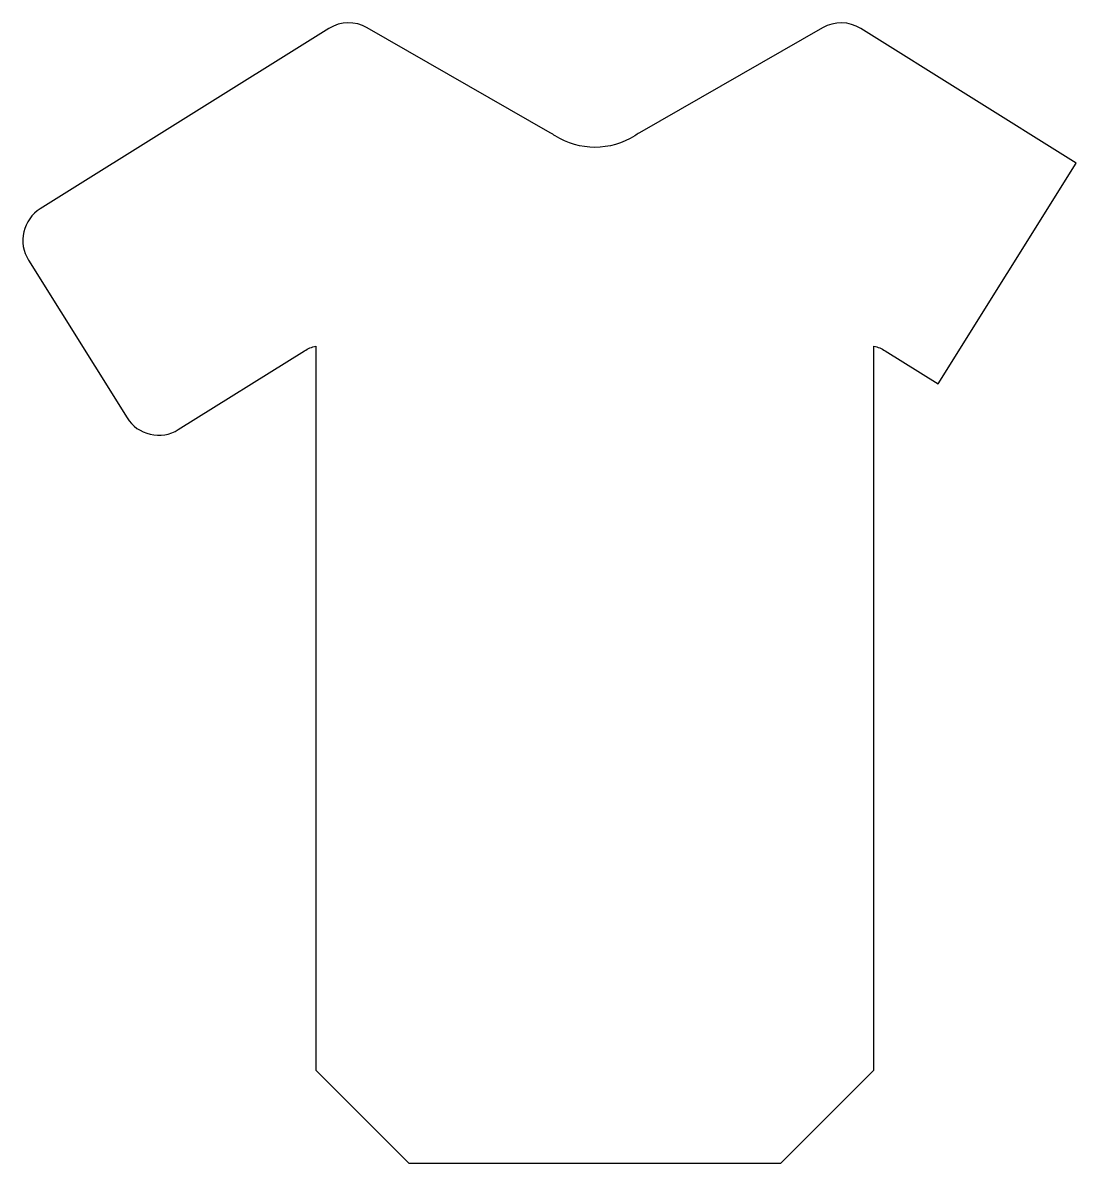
# Model space of a CAD drawing. Header units: millimetres. Extents: x -72 to 42, y -61 to 61.
import ezdxf

# ---------------------------------------------------------------- set-up
doc = ezdxf.new("R2010")
doc.units = ezdxf.units.MM

msp = doc.modelspace()

# ---------------------------------------------------------------- linework, layer by layer
msp.add_lwpolyline([(26.67, 22.32), (41.51, 46.06), (18.34, 60.54, 0.275753), (14.24, 60.61), (-5.45, 49.33, 0.038651), (-5.96, 48.98, -0.287599), (-14.53, 48.98, 0.038969), (-15.04, 49.33), (-34.73, 60.62, 0.276486), (-38.84, 60.54), (-69.88, 41.14, 0.414214), (-71.15, 35.63), (-60.55, 18.67, 0.414214), (-55.04, 17.39), (-41.47, 25.87, -0.083478), (-40.25, 26.38), (-40.25, -51.5), (-30.25, -61.5), (9.75, -61.5), (19.75, -51.5), (19.75, 26.38, -0.083478), (20.98, 25.87)], format="xyb", close=True)

doc.saveas('drawing.dxf')
